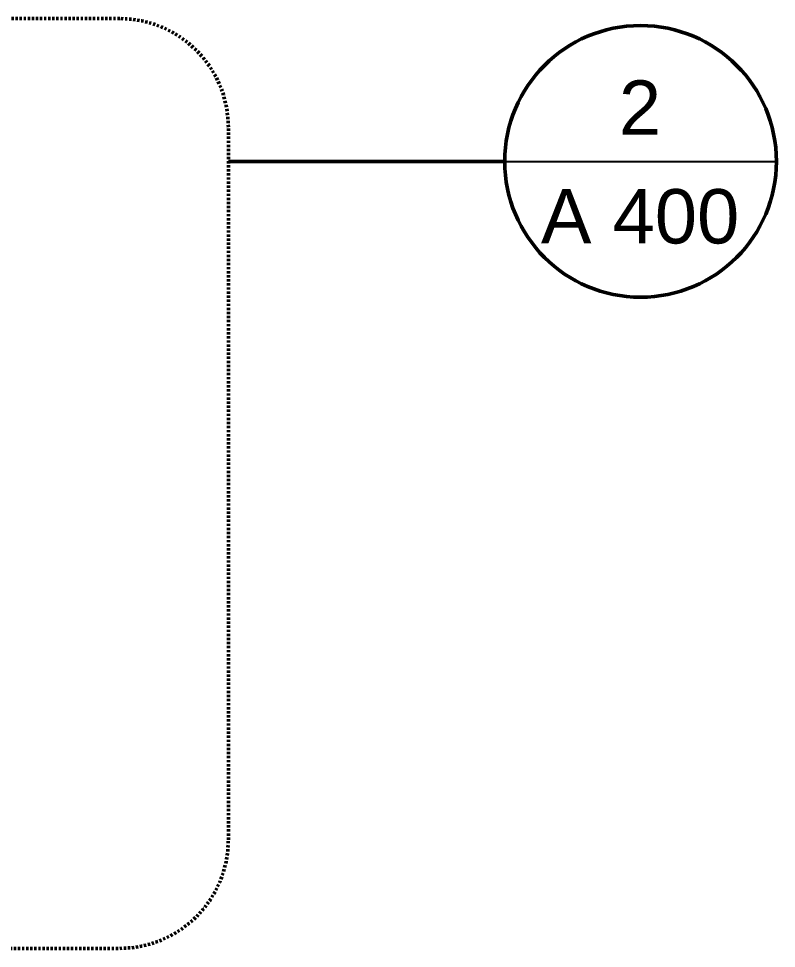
# Model space of a CAD drawing. Header units: inches. Extents: x 563 to 1007, y -36 to 204.
# Drawn here: x 910.1 to 951.9, y 135.9 to 187.3 of the extents above; entities that cross this region are included whole.
import ezdxf

# ---------------------------------------------------------------- set-up
doc = ezdxf.new("R2010")
doc.units = ezdxf.units.IN
doc.header["$MEASUREMENT"] = 0
doc.linetypes.add('Hidden 1_8_', pattern=[0.1875, 0.125, -0.0625])
doc.layers.add('A-ANNO-SYMB', color=150, linetype='Continuous', lineweight=13)
doc.styles.add('Arial_3', font='arial.ttf', dxfattribs={"height": 3})

# ---------------------------------------------------------------- blocks, each defined once
blk = doc.blocks.new('Drafting View - Callout Head-373993-BUILDING SECTION')
at = {"layer": 'A-ANNO-SYMB', "lineweight": 25}
blk.add_line((936.922, 179.381), (951.922, 179.381), dxfattribs=at)
at = {"layer": 'A-ANNO-SYMB', "lineweight": 50}
blk.add_circle((944.422, 179.381), 7.5, dxfattribs=at)

msp = doc.modelspace()

# ---------------------------------------------------------------- linework, layer by layer
at = {"layer": 'A-ANNO-SYMB', "linetype": 'Hidden 1_8_', "lineweight": 50}
for p, q in [((915.66724, 187.2656), (872.02747, 187.2656)), ((921.66724, 141.92321), (921.66724, 181.2656)), ((872.02747, 135.92321), (915.66724, 135.92321))]:
    msp.add_line(p, q, dxfattribs=at)
at = {"layer": 'A-ANNO-SYMB', "lineweight": 50}
msp.add_line((921.66724, 179.3808), (936.92236, 179.3808), dxfattribs=at)
at = {"layer": 'A-ANNO-SYMB', "linetype": 'Hidden 1_8_', "lineweight": 50}
for centre, start, end in [((915.66724, 181.2656), 0, 90), ((915.66724, 141.92321), 270, 0)]:
    msp.add_arc(centre, 6, start, end, dxfattribs=at)

# ---------------------------------------------------------------- block references
at = {"layer": 'A-ANNO-SYMB', "lineweight": 25}
msp.add_blockref('Drafting View - Callout Head-373993-BUILDING SECTION', (0, 0), dxfattribs=at)

# ---------------------------------------------------------------- texts
at = {"layer": 'A-ANNO-SYMB', "char_height": 3, "attachment_point": 1, "style": 'Arial_3'}
for s, insert, width in [('2', (943.22994, 183.8509), 2.80275), ('A 400', (938.92127, 177.84871), 13.25625)]:
    msp.add_mtext(s, dxfattribs=dict(at, insert=insert, width=width))

doc.saveas('drawing.dxf')
